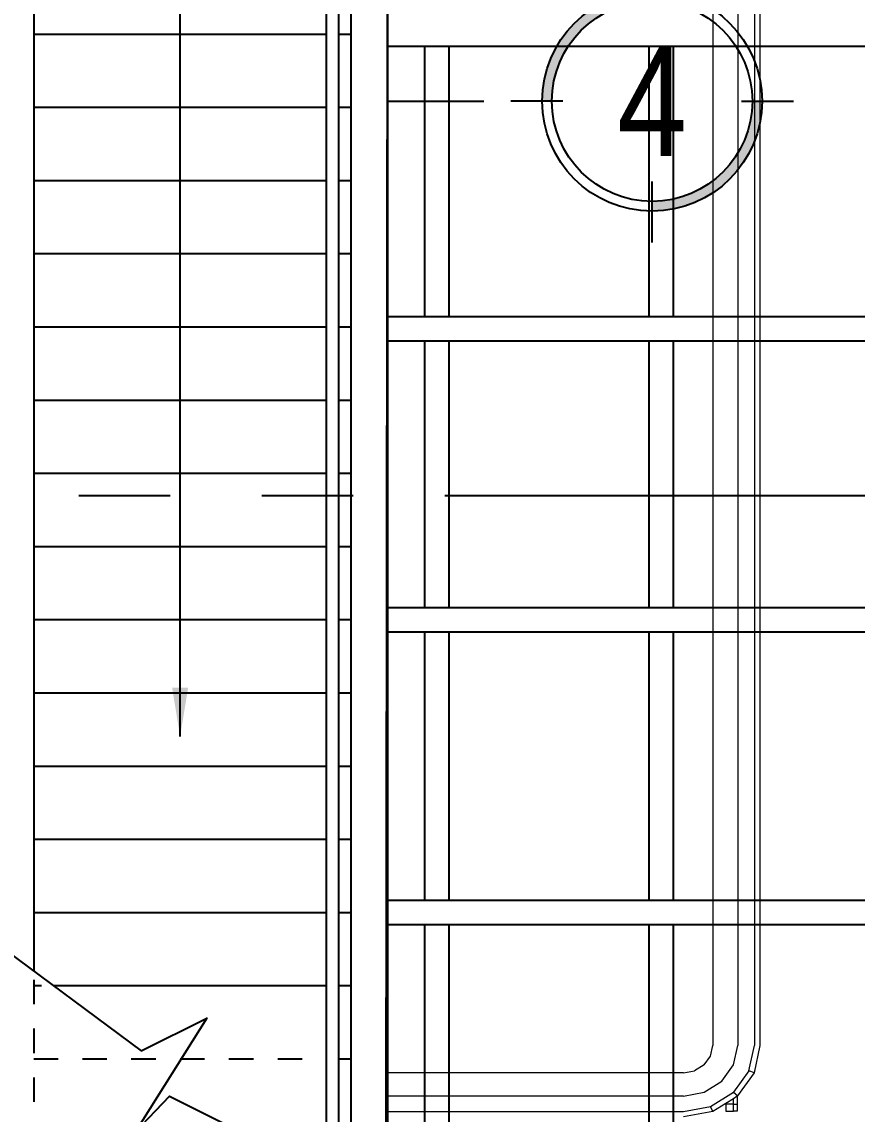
# Model space of a CAD drawing. Extents: x -28 to 149, y -33 to 76.
# Drawn here: x 57.926 to 61.349, y 20.973 to 25.45 of the extents above; entities that cross this region are included whole.
import ezdxf
from ezdxf.enums import TextEntityAlignment as Align

# ---------------------------------------------------------------- set-up
doc = ezdxf.new("R2010")
doc.units = 0
doc.set_wipeout_variables(frame=1)
for name, pattern in [('CENTER', [2, 1.25, -0.25, 0.25, -0.25]), ('PHANTOM2', [1.25, 0.625, -0.125, 0.125, -0.125, 0.125, -0.125]), ('STYLE_01', [0.15, 0.1, -0.05])]:
    doc.linetypes.add(name, pattern=pattern)
for name, color, linetype in [('arq-ejes-circulo', 3, 'Continuous'), ('arq-ejes-principales', 1, 'CENTER'), ('arq-ejes-text', 2, 'Continuous'), ('arq-escaleras', 1, 'Continuous'), ('arq-escaleras-tex', 3, 'Continuous'), ('arq-indicacion de corte', 5, 'PHANTOM2'), ('arq-mobiliario', 1, 'Continuous'), ('arq-paredes-liv', 3, 'Continuous'), ('arq-proyeccion', 251, 'STYLE_01'), ('arq-proyección edificios anexos', 250, 'Continuous'), ('arq-techo', 1, 'Continuous')]:
    doc.layers.add(name, color=color, linetype=linetype)
doc.styles.add('dape 2', font='ARIALN.TTF', dxfattribs={"height": 2.5})
doc.dimstyles.new('dape', dxfattribs={"dimtxt": 2.5, "dimasz": 2, "dimexe": 1, "dimexo": 1, "dimgap": 1, "dimtad": 1, "dimzin": 1, "dimtxsty": 'dape 2', "dimcen": 30, "dimclrd": 1, "dimclre": 1, "dimclrt": 256, "dimazin": 0, "dimtfac": 1, "dimtmove": 0, "dimatfit": 3, "dimfxl": 1, "dimarcsym": 0})

# ---------------------------------------------------------------- blocks, each defined once
blk = doc.blocks.new('08')
at = {"lineweight": 0}
for p, q in [((-1.344, -6.8762), (-1.344, -0.112)), ((-1.2758, -0.112), (-1.2758, -6.8762)), ((-1.1738, -6.8762), (-1.1738, -0.112)), ((1.1738, -0.112), (1.1738, -6.8762)), ((1.2758, -0.112), (1.2758, -6.8762)), ((1.344, -0.112), (1.344, -6.8762)), ((-1.3679, -6.8762), (-1.3679, -1.2791)), ((1.3679, -6.8762), (1.3679, -2.4109)), ((-1.3679, -6.8762), (-1.344, -6.9879)), ((-1.344, -6.8762), (-1.3215, -6.9798)), ((-1.2758, -6.8762), (-1.2585, -6.9555)), ((-1.1738, -6.8762), (-1.1643, -6.9193)), ((1.1643, -6.9193), (1.1738, -6.8762)), ((1.2585, -6.9555), (1.2758, -6.8762)), ((1.3215, -6.9798), (1.344, -6.8762)), ((1.344, -6.9879), (1.3679, -6.8762)), ((-1.1643, -6.9193), (-1.1382, -6.9555)), ((1.1382, -6.9555), (1.1643, -6.9193)), ((-1.344, -6.9879), (-1.3215, -6.9798)), ((-1.3215, -6.9798), (-1.2585, -7.0672)), ((-1.2103, -7.0224), (-1.2585, -6.9555)), ((-1.1382, -6.9555), (-1.0992, -6.9798)), ((-1.0531, -6.9882), (-1.0992, -6.9798)), ((1.0531, -6.9882), (1.0992, -6.9798)), ((1.1382, -6.9555), (1.0992, -6.9798)), ((1.2103, -7.0224), (1.2585, -6.9555)), ((1.3215, -6.9798), (1.2585, -7.0672)), ((1.344, -6.9879), (1.3215, -6.9798)), ((-1.344, -6.9879), (-1.2758, -7.0825)), ((-1.2103, -7.0224), (-1.1382, -7.0672)), ((1.0531, -6.9882), (-1.0531, -6.9882)), ((1.1382, -7.0672), (1.2103, -7.0224)), ((1.2758, -7.0825), (1.344, -6.9879)), ((-1.2758, -7.0825), (-1.2585, -7.0672)), ((-1.2585, -7.0672), (-1.1643, -7.1256)), ((-1.1382, -7.0672), (-1.0531, -7.0829)), ((1.0531, -7.0829), (1.1382, -7.0672)), ((1.1643, -7.1256), (1.2585, -7.0672)), ((1.2585, -7.0672), (1.2758, -7.0825)), ((-1.274, -7.0837), (-1.2758, -7.0825)), ((-1.274, -7.1159), (-1.274, -7.0837)), ((-1.2583, -7.0934), (-1.274, -7.0837)), ((-1.274, -7.1451), (-1.274, -7.1159)), ((-1.274, -7.1159), (-1.2583, -7.1159)), ((-1.2583, -7.0934), (-1.2583, -7.1159)), ((-1.2268, -7.1129), (-1.2583, -7.0934)), ((-1.2268, -7.1159), (-1.2583, -7.1159)), ((-1.2583, -7.1159), (-1.2583, -7.1451)), ((-1.2268, -7.1159), (-1.2268, -7.1129)), ((-1.1738, -7.1458), (-1.2268, -7.1129)), ((-1.2268, -7.1451), (-1.2268, -7.1159)), ((1.0531, -7.0829), (-1.0531, -7.0829)), ((1.2265, -7.1131), (1.1738, -7.1458)), ((1.2579, -7.0936), (1.2265, -7.1131)), ((1.2265, -7.1131), (1.2265, -7.1159)), ((1.2579, -7.1159), (1.2265, -7.1159)), ((1.2265, -7.1159), (1.2265, -7.1451)), ((1.2736, -7.0839), (1.2579, -7.0936)), ((1.2579, -7.1159), (1.2579, -7.0936)), ((1.2579, -7.1451), (1.2579, -7.1159)), ((1.2579, -7.1159), (1.2736, -7.1159)), ((1.2758, -7.0825), (1.2736, -7.0839)), ((1.2736, -7.0839), (1.2736, -7.1159)), ((1.2736, -7.1159), (1.2736, -7.1451)), ((-1.2583, -7.1451), (-1.274, -7.1451)), ((-1.2583, -7.1451), (-1.2268, -7.1451)), ((-1.1738, -7.1458), (-1.1643, -7.1256)), ((-1.0535, -7.168), (-1.1738, -7.1458)), ((-1.1643, -7.1256), (-1.0531, -7.1462)), ((-1.0531, -7.1462), (1.0531, -7.1462)), ((1.0531, -7.1462), (1.1643, -7.1256)), ((1.1738, -7.1458), (1.0535, -7.168)), ((1.1738, -7.1458), (1.1643, -7.1256)), ((1.2265, -7.1451), (1.2579, -7.1451)), ((1.2736, -7.1451), (1.2579, -7.1451))]:
    blk.add_line(p, q, dxfattribs=at)
blk = doc.blocks.new('*U156')
at = {"linetype": 'Continuous'}
h = blk.add_hatch(color=251, dxfattribs=at)
h.paths.add_polyline_path([(0.1643, 0.326), (0.1803, 0.326, -0.414214), (0, 0.1457), (0, 0.1617, 0.414214)])
h.paths.add_polyline_path([(-0.1643, 0.326), (-0.1803, 0.326, -0.414214), (0, 0.5063), (0, 0.4903, 0.414214)])
for p, q in [((0, 0.5577), (0, 0.4724)), ((0, 0.5432), (0, 0.4579)), ((-0.1464, 0.326), (-0.2317, 0.326)), ((0.1464, 0.326), (0.2317, 0.326)), ((0, 0.1796), (0, 0.0943))]:
    blk.add_line(p, q, dxfattribs=at)
at = {"linetype": 'CENTER', "ltscale": 0.7}
blk.add_line((0, 0.1457), (0, 0.1457), dxfattribs=at)
at = {"linetype": 'Continuous'}
for radius in [0.1803, 0.1643]:
    blk.add_circle((0, 0.326), radius, dxfattribs=at)
blk = doc.blocks.new('OPSBNV SD')
for p, q in [((72.5692, -57.7203), (72.5597, -66.2203)), ((72.5664, -59.6203), (75.6168, -59.6203)), ((72.7204, -59.6203), (72.7204, -60.7273)), ((72.8204, -59.6203), (72.8204, -60.7273)), ((73.6399, -59.6203), (73.6399, -60.7273)), ((73.7399, -59.6203), (73.7399, -60.7273)), ((72.5652, -60.7273), (75.6168, -60.7273)), ((72.565, -60.8273), (75.6168, -60.8273)), ((72.7204, -60.8273), (72.7204, -61.9203)), ((72.8204, -60.8273), (72.8204, -61.9203)), ((73.6399, -60.8273), (73.6399, -61.9203)), ((73.7399, -60.8273), (73.7399, -61.9203)), ((72.5638, -61.9203), (75.6168, -61.9203)), ((72.5637, -62.0203), (75.6168, -62.0203)), ((72.7204, -62.0203), (72.7204, -63.1203)), ((72.8204, -62.0203), (72.8204, -63.1203)), ((73.6399, -62.0203), (73.6399, -63.1203)), ((73.7399, -62.0203), (73.7399, -63.1203)), ((72.5625, -63.1203), (75.6168, -63.1203)), ((72.5624, -63.2203), (75.6168, -63.2203)), ((72.7204, -63.2203), (72.7204, -64.3203)), ((72.8204, -63.2203), (72.8204, -64.3203)), ((73.6399, -63.2203), (73.6399, -64.3203)), ((73.7399, -63.2203), (73.7399, -64.3203))]:
    blk.add_line(p, q)

msp = doc.modelspace()

# ---------------------------------------------------------------- linework, layer by layer
at = {"layer": 'arq-ejes-principales'}
msp.add_line((-5.4309, 25.125), (59.9297, 25.125), dxfattribs=at)

# ---------------------------------------------------------------- block references
at = {"layer": 'arq-ejes-circulo', "xscale": 2.5, "yscale": 2.5, "zscale": 2.5, "rotation": 180}
msp.add_blockref('*U156', (60.509, 25.94), dxfattribs=at)
at = {"layer": 'arq-proyección edificios anexos'}
msp.add_blockref('08', (59.5841, 28.1304), dxfattribs=at)

# ---------------------------------------------------------------- texts
at = {"layer": 'arq-ejes-text', "style": 'dape 2'}
msp.add_text('4', height=0.45, dxfattribs=at).set_placement((60.509, 25.125), align=Align.MIDDLE)

# ---------------------------------------------------------------- next in the draw order: wipeouts: each hides what was drawn before it
msp.add_wipeout([(57.875, 18.75), (59.425, 18.75), (59.425, 27.25), (57.8805, 27.25), (57.8805, 18.75)]).dxf.layer = 'arq-mobiliario'

# ---------------------------------------------------------------- next in the draw order: linework, layer by layer
at = {"layer": 'arq-escaleras'}
for p, q in [((59.225, 20.6996), (59.225, 27.05)), ((59.175, 20.7246), (59.175, 27)), ((57.975, 25.5), (57.975, 21.5589)), ((57.975, 25.4), (59.175, 25.4)), ((59.225, 25.4), (59.275, 25.4)), ((59.275, 25.4), (59.275, 20.6745)), ((57.975, 25.1), (59.175, 25.1)), ((59.225, 25.1), (59.275, 25.1)), ((57.975, 24.8), (59.175, 24.8)), ((59.225, 24.8), (59.275, 24.8)), ((59.225, 24.8), (59.275, 24.8)), ((57.975, 24.5), (59.175, 24.5)), ((59.225, 24.5), (59.275, 24.5)), ((57.975, 24.2), (59.175, 24.2)), ((59.225, 24.2), (59.275, 24.2)), ((57.975, 23.9), (59.175, 23.9)), ((59.225, 23.9), (59.275, 23.9)), ((57.975, 23.6), (59.175, 23.6)), ((59.225, 23.6), (59.275, 23.6)), ((57.975, 23.3), (59.175, 23.3)), ((59.225, 23.3), (59.275, 23.3)), ((59.225, 23.3), (59.275, 23.3)), ((57.975, 23), (59.175, 23)), ((59.225, 23), (59.275, 23)), ((57.975, 22.7), (59.175, 22.7)), ((59.225, 22.7), (59.275, 22.7)), ((57.975, 22.4), (59.175, 22.4)), ((59.225, 22.4), (59.275, 22.4)), ((57.975, 22.1), (59.175, 22.1)), ((59.225, 22.1), (59.275, 22.1)), ((57.975, 21.8), (59.175, 21.8)), ((59.225, 21.8), (59.275, 21.8)), ((58.0545, 21.5), (59.175, 21.5)), ((59.225, 21.5), (59.275, 21.5)), ((59.225, 21.2), (59.275, 21.2))]:
    msp.add_line(p, q, dxfattribs=at)
msp.add_lwpolyline([(57.8144, 21.678), (58.415, 21.2326), (58.6849, 21.3673), (58.3903, 20.9), (58.531, 21.0476), (59.7937, 20.4144)], dxfattribs=at)
at = {"layer": 'arq-indicacion de corte', "ltscale": 3}
msp.add_line((-7.8406, 23.5085), (63.8, 23.5085), dxfattribs=at)
at = {"layer": 'arq-paredes-liv'}
for p, q in [((59.425, 27.25), (59.425, 16.95)), ((59.275, 27.1), (59.275, 17.1))]:
    msp.add_line(p, q, dxfattribs=at)
at = {"layer": 'arq-proyeccion'}
for p, q in [((57.975, 21.5239), (57.975, 20.2)), ((57.975, 21.5), (58.0073, 21.5)), ((57.975, 21.2), (59.175, 21.2))]:
    msp.add_line(p, q, dxfattribs=at)

# ---------------------------------------------------------------- next in the draw order: block references
at = {"layer": 'arq-techo', "color": 1, "linetype": 'Continuous'}
msp.add_blockref('OPSBNV SD', (-13.1442, 84.9703), dxfattribs=at)

# ---------------------------------------------------------------- next in the draw order: leaders
at = {"layer": 'arq-escaleras-tex'}
msp.add_leader([(58.5749, 22.5212), (58.575, 26.619)], dimstyle='dape', override={"dimscale": 0.1, "dimgap": 1, "dimtad": 0}, dxfattribs=at)

doc.saveas('drawing.dxf')
